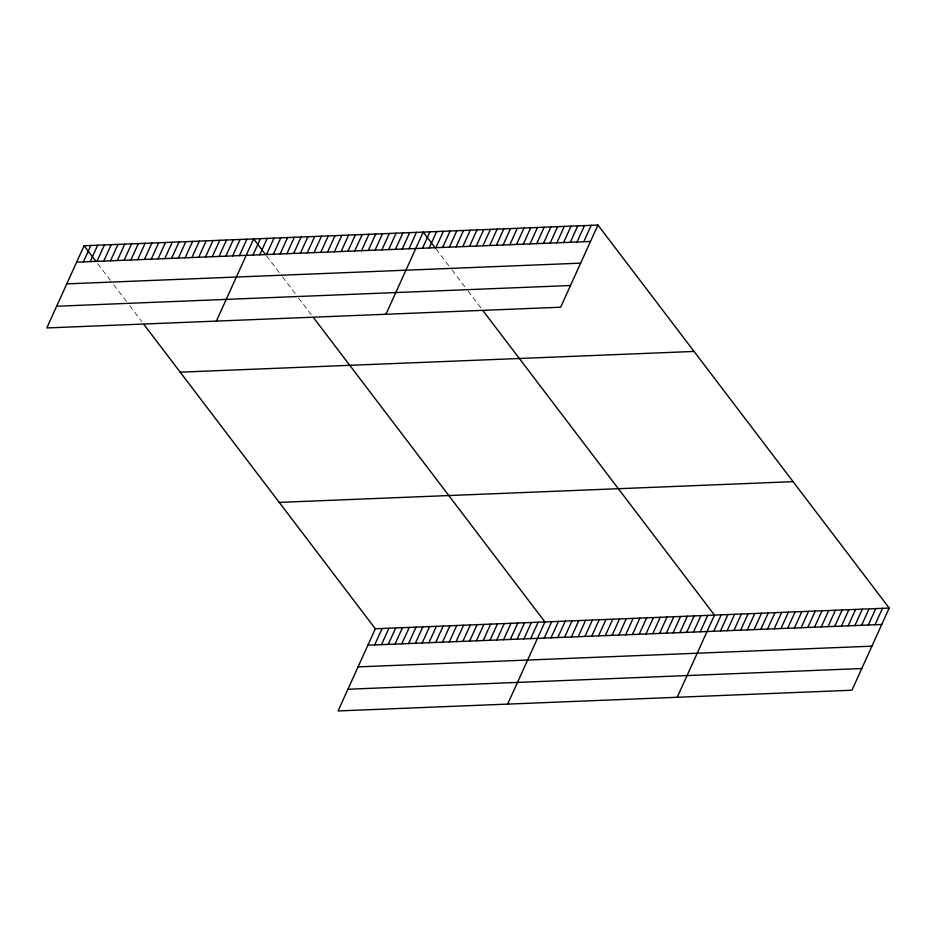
<?xml version="1.0" encoding="UTF-8"?>
<svg xmlns="http://www.w3.org/2000/svg" width="936" height="936" viewBox="0 0 936 936"><rect width="100%" height="100%" fill="white"/><g stroke="black" fill="none" stroke-linecap="round" stroke-linejoin="round"><path stroke-width="0.7" stroke-dasharray="4.68 3.51" d="M436.036 248.953L449.654 266.854M452.053 270.013L465.672 287.914M468.07 291.084L481.689 308.985M266.467 255.785L281.678 275.792M282.485 276.845L297.706 296.864M298.502 297.917L312.121 315.818M97.695 263.671L110.507 280.519M113.712 284.743L126.524 301.591M129.73 305.803L141.745 321.598"/><path stroke-width="1.4" d="M84.076 245.77L46.8 327.939L560.652 307.219L597.928 225.049L84.076 245.77L96.092 261.565M83.409 261.904L90.862 245.489M90.195 261.624L97.636 245.22M96.981 261.355L104.422 244.951M103.767 261.085L111.208 244.67M110.542 260.805L117.983 244.401M117.328 260.536L124.769 244.12M124.114 260.255L131.555 243.851M130.9 259.986L138.341 243.582M137.674 259.717L145.115 243.301M144.46 259.436L151.901 243.032M151.246 259.167L158.687 242.763M158.02 258.898L165.473 242.482M164.806 258.617L172.247 242.213M171.592 258.348L179.033 241.944M178.378 258.067L185.819 241.663M185.152 257.798L192.605 241.394M191.939 257.529L199.38 241.114M198.724 257.248L206.166 240.844M205.511 256.979L212.952 240.575M212.285 256.71L219.726 240.295M219.071 256.429L226.512 240.025M225.857 256.16L233.298 239.756M232.643 255.891L240.084 239.476M239.417 255.61L246.858 239.206M216.368 321.106L253.644 238.926L265.66 254.732M252.989 255.06L260.43 238.657M259.763 254.791L267.216 238.387M266.549 254.522L273.991 238.107M273.335 254.241L280.777 237.838M280.121 253.972L287.563 237.569M286.896 253.703L294.349 237.288M293.682 253.422L301.123 237.019M300.468 253.153L307.909 236.738M307.254 252.872L314.695 236.469M314.028 252.603L321.469 236.2M320.814 252.334L328.255 235.919M327.6 252.053L335.041 235.65M334.386 251.784L341.827 235.381M341.16 251.515L348.601 235.1M347.946 251.234L355.387 234.831M354.732 250.965L362.173 234.562M361.507 250.684L368.959 234.281M368.293 250.415L375.734 234.012M375.079 250.146L382.52 233.731M381.865 249.865L389.306 233.462M388.639 249.596L396.092 233.193M395.425 249.327L402.866 232.912M402.211 249.046L409.652 232.643M408.997 248.777L416.438 232.374M385.948 314.262L423.212 232.093L435.228 247.9M422.499 248.227L429.94 231.824M429.214 247.958L436.656 231.555M435.93 247.689L443.371 231.286M442.658 247.42L450.099 231.016M449.374 247.151L456.815 230.736M456.089 246.882L463.531 230.467M462.817 246.601L470.258 230.197M469.533 246.332L476.974 229.928M476.248 246.063L483.69 229.659M482.976 245.794L490.417 229.39M489.692 245.524L497.133 229.109M496.408 245.255L503.849 228.84M503.135 244.986L510.576 228.571M509.851 244.706L517.292 228.302M516.567 244.436L524.008 228.033M523.294 244.167L530.735 227.764M530.01 243.898L537.451 227.495M536.726 243.629L544.167 227.214M543.453 243.36L550.894 226.945M550.169 243.079L557.61 226.676M144.144 324.757L375.348 628.781L338.071 710.95L851.924 690.23L889.2 608.061L597.928 225.049M556.885 242.81L564.326 226.407M374.681 644.916L382.134 628.501M563.612 242.541L571.054 226.138M381.467 644.635L388.908 628.231M570.328 242.272L577.769 225.869M388.253 644.366L395.694 627.962M577.044 242.003L584.485 225.599M395.039 644.097L402.48 627.682M583.771 241.734L591.213 225.319M401.813 643.816L409.266 627.412M408.599 643.547L416.04 627.132M415.385 643.266L422.826 626.863M422.171 642.997L429.612 626.593M428.945 642.728L436.387 626.313M435.731 642.447L443.173 626.044M442.517 642.178L449.959 625.774M449.303 641.909L456.745 625.494M456.078 641.628L463.519 625.225M462.864 641.359L470.305 624.955M469.65 641.09L477.091 624.675M476.424 640.809L483.877 624.406M483.21 640.54L490.651 624.125M489.996 640.259L497.437 623.856M496.782 639.99L504.223 623.587M503.556 639.721L510.997 623.306M510.342 639.44L517.784 623.037M517.128 639.171L524.569 622.768M523.914 638.902L531.355 622.487M530.689 638.621L538.13 622.218M507.64 704.118L544.916 621.937L313.724 317.924M544.261 638.071L551.702 621.668M551.035 637.802L558.488 621.399M557.821 637.533L565.262 621.118M564.607 637.252L572.048 620.849M571.393 636.983L578.834 620.58M578.167 636.714L585.62 620.299M584.953 636.433L592.394 620.03M591.739 636.164L599.18 619.749M598.525 635.883L605.966 619.48M605.299 635.614L612.741 619.211M612.085 635.345L619.527 618.93M618.871 635.064L626.313 618.661M625.657 634.795L633.099 618.392M632.432 634.526L639.873 618.111M639.218 634.245L646.659 617.842M646.004 633.976L653.445 617.573M652.778 633.695L660.231 617.292M659.564 633.426L667.005 617.023M666.35 633.157L673.791 616.742M673.136 632.876L680.577 616.473M679.91 632.607L687.363 616.204M686.696 632.338L694.138 615.923M693.482 632.057L700.924 615.654M700.268 631.788L707.71 615.385M677.219 697.273L714.484 615.104L483.292 311.091M713.77 631.238L721.211 614.835M720.486 630.969L727.927 614.566M727.202 630.7L734.643 614.297M733.929 630.431L741.37 614.028M740.645 630.162L748.086 613.747M747.361 629.893L754.802 613.478M754.088 629.612L761.53 613.209M760.804 629.343L768.245 612.94M767.52 629.074L774.961 612.67M774.247 628.805L781.689 612.401M780.963 628.536L788.404 612.132M787.679 628.267L795.12 611.851M794.407 627.997L801.848 611.582M801.122 627.717L808.564 611.313M807.838 627.448L815.279 611.044M814.566 627.178L822.007 610.775M821.282 626.909L828.723 610.506M827.997 626.64L835.438 610.225M834.725 626.371L842.166 609.956M841.441 626.09L848.882 609.687M848.156 625.821L855.598 609.418M854.884 625.552L862.325 609.149M861.6 625.283L869.041 608.88M868.315 625.014L875.757 608.611M875.043 624.745L882.484 608.33M76.635 262.174L590.487 241.465M66.784 283.877L580.636 263.156M56.64 306.236L570.504 285.515M180.192 372.165L694.044 351.445M279.221 502.386L793.084 481.666M375.348 628.781L889.2 608.061M367.906 645.185L881.759 624.476M358.055 666.888L871.907 646.168M347.911 689.247L861.775 668.526"/></g></svg>
